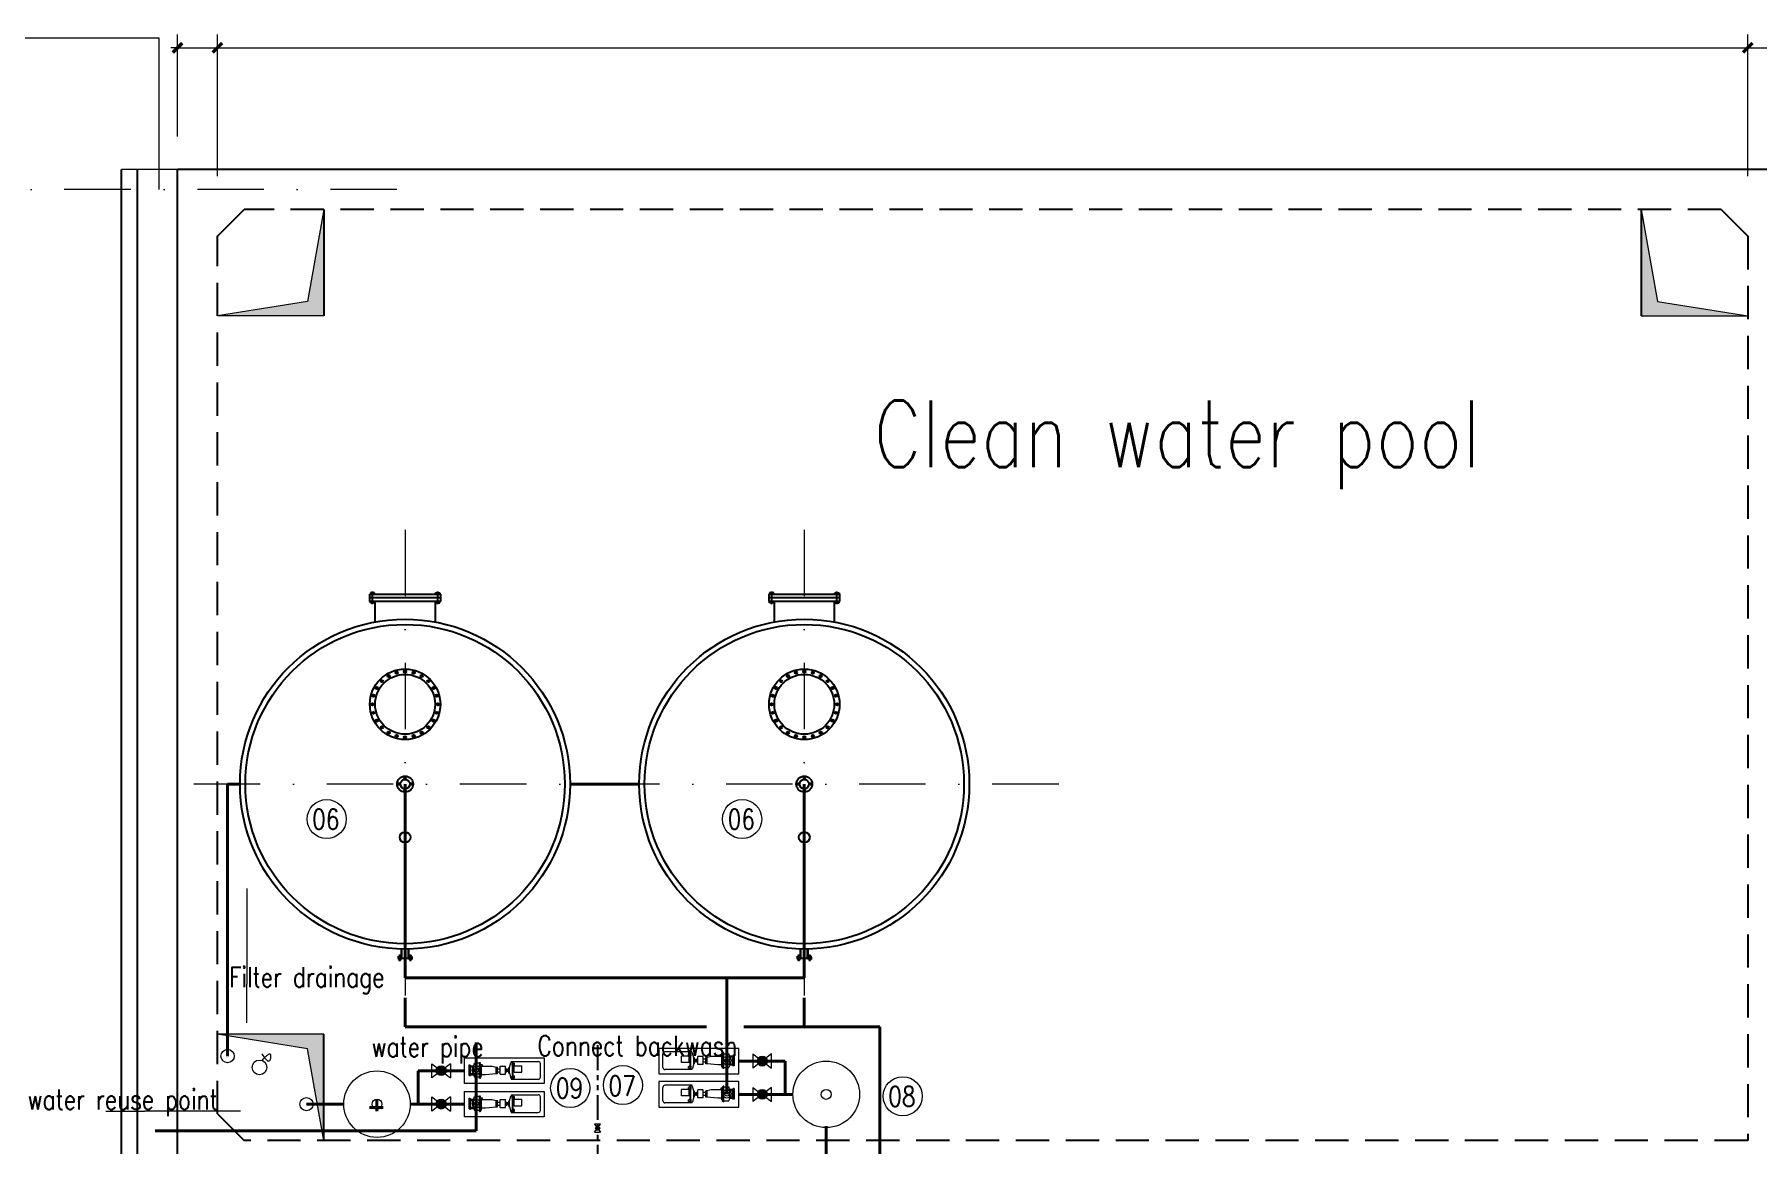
# Model space of a CAD drawing. Extents: x 838828 to 1489448, y 610351 to 848160.
# Drawn here: x 960998 to 973947, y 634648 to 642994 of the extents above; entities that cross this region are included whole.
import ezdxf
from ezdxf.enums import TextEntityAlignment as Align

# ---------------------------------------------------------------- set-up
doc = ezdxf.new("R2010")
doc.units = 0
doc.header["$LTSCALE"] = 1000
doc.header["$MEASUREMENT"] = 0
for name, pattern in [('ACAD_ISO06W100', [36, 24, -3, 0, -3, 0, -3, 0, -3]), ('DASHDOT', [1, 0.5, -0.25, 0, -0.25]), ('HIDDEN', [0.375, 0.25, -0.125]), ('PHANTOM2', [1.25, 0.625, -0.125, 0.125, -0.125, 0.125, -0.125])]:
    doc.linetypes.add(name, pattern=pattern)
doc.layers.get('0').update_dxf_attribs({"linetype": 'CONTINUOUS', "lineweight": 13})
for name, color, linetype, lineweight in [('D', 3, 'CONTINUOUS', 13), ('HATCH', 8, 'CONTINUOUS', 13), ('标注', 8, 'CONTINUOUS', 13), ('生活污水', 4, 'CONTINUOUS', 40), ('自来水', 5, 'ACAD_ISO06W100', 40), ('设备', 6, 'CONTINUOUS', 13)]:
    doc.layers.add(name, color=color, linetype=linetype, lineweight=lineweight)
for name, color, linetype in [('TQ', 7, 'CONTINUOUS'), ('水构筑物', 7, 'CONTINUOUS'), ('空气管道', 6, 'PHANTOM2')]:
    doc.layers.add(name, color=color, linetype=linetype)
doc.styles.get("Standard").update_dxf_attribs({"font": 'ROMANS.SHX', "width": 1.2, "bigfont": 'gbcbig.shx'})

# ---------------------------------------------------------------- blocks, each defined once
blk = doc.blocks.new('_ARCHTICK')
at = {"const_width": 0.5}
blk.add_lwpolyline([(-0.71, -0.71), (0.71, 0.71)], dxfattribs=at)

msp = doc.modelspace()

# ---------------------------------------------------------------- hatches: boundary and pattern name
at = {"layer": '标注'}
h = msp.add_hatch(color=256, dxfattribs=at)
h.paths.add_polyline_path([(963050, 640987), (963173, 641678), (963173, 640878), (962373, 640878)])
h.paths.add_polyline_path([(962593, 640987), (961903, 640987), (961903, 640537), (962593, 640537)], flags=9)
h = msp.add_hatch(color=256, dxfattribs=at)
h.paths.add_polyline_path([(973196, 640987), (973073, 641678), (973073, 640878), (973873, 640878)])
h.paths.add_polyline_path([(973653, 640987), (974343, 640987), (974343, 640537), (973653, 640537)], flags=9)
h = msp.add_hatch(color=256, dxfattribs=at)
h.paths.add_polyline_path([(974800, 640987), (974923, 641678), (974923, 640878), (974123, 640878)])
h.paths.add_polyline_path([(974343, 640987), (973653, 640987), (973653, 640537), (974343, 640537)], flags=9)
h = msp.add_hatch(color=256, dxfattribs=at)
h.paths.add_polyline_path([(963050, 635368), (963173, 634678), (963173, 635478), (962373, 635478)])
h.paths.add_polyline_path([(962593, 635369), (961903, 635369), (961903, 635819), (962593, 635819)], flags=9)
at = {"layer": '设备'}
h = msp.add_hatch(color=256, dxfattribs=at)
h.paths.add_polyline_path([(966487, 635306, 0.144014), (966467, 635312, 0.74823), (966446, 635244)])
h.paths.add_polyline_path([(966487, 635306), (966446, 635244, 0.144014), (966467, 635238, 0.74823)])
h = msp.add_hatch(color=256, dxfattribs=at)
h.paths.add_polyline_path([(964034, 635234, -0.144014), (964054, 635240, -0.74823), (964074, 635171)])
h.paths.add_polyline_path([(964034, 635234), (964074, 635171, -0.144014), (964054, 635165, -0.74823)])
h = msp.add_hatch(color=256, dxfattribs=at)
h.paths.add_polyline_path([(966487, 635056, 0.144014), (966467, 635062, 0.74823), (966446, 634993)])
h.paths.add_polyline_path([(966487, 635056), (966446, 634993, 0.144014), (966467, 634987, 0.74823)])
h = msp.add_hatch(color=256, dxfattribs=at)
h.paths.add_polyline_path([(964034, 634983, -0.144014), (964054, 634989, -0.74823), (964074, 634921)])
h.paths.add_polyline_path([(964034, 634983), (964074, 634921, -0.144014), (964054, 634915, -0.74823)])
h = msp.add_hatch(color=256, dxfattribs=at)
h.paths.add_polyline_path([(965217, 634780, 0.144014), (965214, 634771, 0.74823), (965243, 634763)])
h.paths.add_polyline_path([(965217, 634780), (965243, 634763, 0.144014), (965245, 634771, 0.74823)])

# ---------------------------------------------------------------- linework, layer by layer
at = {"linetype": 'ByBlock', "ltscale": 200}
for p, q in [((962594, 636574), (962594, 635854)), ((962545, 634899), (961825, 634899))]:
    msp.add_line(p, q, dxfattribs=at)
for p, q in [((962594, 635562), (962594, 635854)), ((961533, 634899), (961825, 634899))]:
    msp.add_line(p, q)
for centre in [(963194, 637095), (966316, 637095), (965024, 635073), (965420, 635095), (967523, 635011)]:
    msp.add_circle(centre, 147, dxfattribs=at)
at = {"layer": 'D', "ltscale": 200}
for p, q in [((966396, 635329), (966537, 635222)), ((966537, 635329), (966396, 635222)), ((966396, 635329), (966396, 635222)), ((966537, 635222), (966537, 635329)), ((964124, 635256), (963983, 635149)), ((963983, 635256), (964124, 635149)), ((963983, 635149), (963983, 635256)), ((964124, 635256), (964124, 635149)), ((966396, 635078), (966537, 634971)), ((966537, 635078), (966396, 634971)), ((966396, 635078), (966396, 634971)), ((966537, 634971), (966537, 635078)), ((964124, 635006), (963983, 634898)), ((963983, 635006), (964124, 634898)), ((963983, 634898), (963983, 635006)), ((964124, 635006), (964124, 634898)), ((965207, 634742), (965252, 634801)), ((965207, 634801), (965252, 634742)), ((965252, 634801), (965207, 634801)), ((965207, 634742), (965252, 634742))]:
    msp.add_line(p, q, dxfattribs=at)
at = {"layer": 'HATCH'}
msp.add_circle((963783, 637358), 1200, dxfattribs=at)
at = {"layer": 'TQ'}
for p, q in [((963518, 638786), (964048, 638786)), ((963518, 638731), (963518, 638786)), ((963522, 638796), (963522, 638786)), ((963554, 638796), (963522, 638796)), ((963522, 638786), (963554, 638786)), ((963538, 638711), (963538, 638806)), ((963554, 638786), (963554, 638796)), ((964012, 638786), (964012, 638796)), ((964012, 638796), (964044, 638796)), ((964044, 638786), (964012, 638786)), ((964028, 638711), (964028, 638806)), ((964044, 638796), (964044, 638786)), ((964048, 638786), (964048, 638731)), ((966518, 638786), (967048, 638786)), ((966518, 638731), (966518, 638786)), ((966522, 638796), (966522, 638786)), ((966554, 638796), (966522, 638796)), ((966522, 638786), (966554, 638786)), ((966538, 638711), (966538, 638806)), ((966554, 638786), (966554, 638796)), ((967012, 638786), (967012, 638796)), ((967012, 638796), (967044, 638796)), ((967044, 638786), (967012, 638786)), ((967028, 638711), (967028, 638806)), ((967044, 638796), (967044, 638786)), ((967048, 638786), (967048, 638731)), ((964048, 638759), (963518, 638759)), ((964048, 638731), (963518, 638731)), ((963522, 638721), (963522, 638731)), ((963522, 638731), (963554, 638731)), ((963554, 638721), (963522, 638721)), ((963554, 638731), (963554, 638721)), ((963558, 638577), (963558, 638731)), ((964008, 638731), (964008, 638577)), ((964044, 638731), (964012, 638731)), ((964012, 638731), (964012, 638721)), ((964012, 638721), (964044, 638721)), ((964044, 638721), (964044, 638731)), ((967048, 638759), (966518, 638759)), ((967048, 638731), (966518, 638731)), ((966522, 638721), (966522, 638731)), ((966522, 638731), (966554, 638731)), ((966554, 638721), (966522, 638721)), ((966554, 638731), (966554, 638721)), ((966558, 638577), (966558, 638731)), ((967008, 638731), (967008, 638577)), ((967044, 638731), (967012, 638731)), ((967012, 638731), (967012, 638721)), ((967012, 638721), (967044, 638721)), ((967044, 638721), (967044, 638731)), ((963602, 638140), (963617, 638124)), ((963602, 638124), (963617, 638140)), ((963651, 638166), (963670, 638177)), ((963655, 638181), (963666, 638162)), ((963709, 638193), (963730, 638199)), ((963717, 638206), (963723, 638185)), ((963773, 638204), (963794, 638204)), ((963783, 638215), (963783, 638193)), ((963837, 638199), (963858, 638193)), ((963850, 638206), (963844, 638185)), ((963897, 638177), (963916, 638166)), ((963912, 638181), (963901, 638162)), ((963965, 638140), (963950, 638124)), ((963950, 638140), (963965, 638124)), ((966602, 638140), (966617, 638124)), ((966602, 638124), (966617, 638140)), ((966651, 638166), (966670, 638177)), ((966655, 638181), (966666, 638162)), ((966709, 638193), (966730, 638199)), ((966717, 638206), (966723, 638185)), ((966773, 638204), (966794, 638204)), ((966783, 638215), (966783, 638193)), ((966837, 638199), (966858, 638193)), ((966850, 638206), (966844, 638185)), ((966897, 638177), (966916, 638166)), ((966912, 638181), (966901, 638162)), ((966965, 638140), (966950, 638124)), ((966950, 638140), (966965, 638124)), ((963535, 638024), (963556, 638019)), ((963543, 638011), (963548, 638032)), ((963561, 638086), (963579, 638076)), ((963565, 638072), (963576, 638090)), ((964006, 638086), (963987, 638076)), ((963991, 638090), (964002, 638072)), ((964032, 638024), (964011, 638019)), ((964019, 638032), (964024, 638011)), ((966535, 638024), (966556, 638019)), ((966543, 638011), (966548, 638032)), ((966561, 638086), (966579, 638076)), ((966565, 638072), (966576, 638090)), ((967006, 638086), (966987, 638076)), ((966991, 638090), (967002, 638072)), ((967032, 638024), (967011, 638019)), ((967019, 638032), (967024, 638011)), ((963526, 637958), (963548, 637958)), ((963535, 637891), (963556, 637897)), ((963537, 637947), (963537, 637969)), ((963548, 637884), (963543, 637905)), ((964032, 637891), (964011, 637897)), ((964041, 637958), (964019, 637958)), ((964024, 637905), (964019, 637884)), ((964030, 637969), (964030, 637947)), ((966526, 637958), (966548, 637958)), ((966535, 637891), (966556, 637897)), ((966537, 637947), (966537, 637969)), ((966548, 637884), (966543, 637905)), ((967032, 637891), (967011, 637897)), ((967041, 637958), (967019, 637958)), ((967024, 637905), (967019, 637884)), ((967030, 637969), (967030, 637947)), ((963561, 637829), (963579, 637840)), ((963576, 637825), (963565, 637844)), ((963602, 637776), (963617, 637791)), ((963617, 637776), (963602, 637791)), ((963670, 637739), (963651, 637750)), ((963655, 637735), (963666, 637754)), ((963916, 637750), (963897, 637739)), ((963912, 637735), (963901, 637754)), ((963965, 637776), (963950, 637791)), ((963965, 637791), (963950, 637776)), ((964006, 637829), (963987, 637840)), ((964002, 637844), (963991, 637825)), ((966561, 637829), (966579, 637840)), ((966576, 637825), (966565, 637844)), ((966602, 637776), (966617, 637791)), ((966617, 637776), (966602, 637791)), ((966670, 637739), (966651, 637750)), ((966655, 637735), (966666, 637754)), ((966916, 637750), (966897, 637739)), ((966912, 637735), (966901, 637754)), ((966965, 637776), (966950, 637791)), ((966965, 637791), (966950, 637776)), ((967006, 637829), (966987, 637840)), ((967002, 637844), (966991, 637825)), ((963730, 637717), (963709, 637723)), ((963717, 637709), (963723, 637730)), ((963794, 637711), (963773, 637711)), ((963783, 637701), (963783, 637722)), ((963858, 637723), (963837, 637717)), ((963850, 637709), (963844, 637730)), ((966730, 637717), (966709, 637723)), ((966717, 637709), (966723, 637730)), ((966794, 637711), (966773, 637711)), ((966783, 637701), (966783, 637722)), ((966858, 637723), (966837, 637717)), ((966850, 637709), (966844, 637730)), ((963725, 637358), (963747, 637358)), ((963736, 637347), (963736, 637369)), ((963773, 637405), (963794, 637405)), ((963783, 637416), (963783, 637395)), ((963842, 637358), (963820, 637358)), ((963831, 637369), (963831, 637347)), ((966725, 637358), (966747, 637358)), ((966736, 637347), (966736, 637369)), ((966773, 637405), (966794, 637405)), ((966783, 637416), (966783, 637395)), ((966842, 637358), (966820, 637358)), ((966831, 637369), (966831, 637347)), ((963794, 637310), (963773, 637310)), ((963783, 637300), (963783, 637321)), ((966794, 637310), (966773, 637310)), ((966783, 637300), (966783, 637321)), ((963730, 636058), (963730, 636046)), ((963755, 636058), (963730, 636058)), ((963733, 636058), (963733, 636064)), ((963733, 636064), (963753, 636064)), ((963753, 636058), (963733, 636058)), ((963753, 636064), (963753, 636058)), ((963755, 636058), (963755, 636118)), ((963758, 636046), (963758, 636118)), ((963808, 636046), (963808, 636118)), ((963811, 636058), (963811, 636118)), ((963836, 636058), (963811, 636058)), ((963834, 636064), (963814, 636064)), ((963814, 636064), (963814, 636058)), ((963814, 636058), (963834, 636058)), ((963834, 636058), (963834, 636064)), ((963836, 636046), (963836, 636058)), ((966730, 636058), (966730, 636046)), ((966755, 636058), (966730, 636058)), ((966733, 636058), (966733, 636064)), ((966733, 636064), (966753, 636064)), ((966753, 636058), (966733, 636058)), ((966753, 636064), (966753, 636058)), ((966755, 636058), (966755, 636118)), ((966758, 636046), (966758, 636118)), ((966808, 636046), (966808, 636118)), ((966811, 636058), (966811, 636118)), ((966836, 636058), (966811, 636058)), ((966834, 636064), (966814, 636064)), ((966814, 636064), (966814, 636058)), ((966814, 636058), (966834, 636058)), ((966834, 636058), (966834, 636064)), ((966836, 636046), (966836, 636058)), ((963836, 636046), (963730, 636046)), ((963733, 636046), (963733, 636039)), ((963753, 636046), (963733, 636046)), ((963733, 636039), (963753, 636039)), ((963753, 636039), (963753, 636046)), ((963814, 636039), (963814, 636046)), ((963814, 636046), (963834, 636046)), ((963834, 636039), (963814, 636039)), ((963834, 636046), (963834, 636039)), ((966836, 636046), (966730, 636046)), ((966733, 636046), (966733, 636039)), ((966753, 636046), (966733, 636046)), ((966733, 636039), (966753, 636039)), ((966753, 636039), (966753, 636046)), ((966814, 636039), (966814, 636046)), ((966814, 636046), (966834, 636046)), ((966834, 636039), (966814, 636039)), ((966834, 636046), (966834, 636039))]:
    msp.add_line(p, q, dxfattribs=at)
at = {"layer": 'TQ', "linetype": 'DASHDOT'}
for p, q in [((963743, 636026), (963743, 636078)), ((963824, 636026), (963824, 636078)), ((966743, 636026), (966743, 636078)), ((966824, 636026), (966824, 636078))]:
    msp.add_line(p, q, dxfattribs=at)
at = {"layer": 'TQ'}
for centre, radius in [((963783, 637358), 1240), ((963783, 637358), 1200), ((966783, 637358), 1240), ((966783, 637358), 1200), ((963783, 637958), 265), ((963783, 637958), 225), ((963609, 638132), 8.5), ((963660, 638171), 8.5), ((963720, 638196), 8.5), ((963783, 638204), 8.5), ((963847, 638196), 8.5), ((963907, 638171), 8.5), ((963958, 638132), 8.5), ((966783, 637958), 265), ((966783, 637958), 225), ((966609, 638132), 8.5), ((966660, 638171), 8.5), ((966720, 638196), 8.5), ((966783, 638204), 8.5), ((966847, 638196), 8.5), ((966907, 638171), 8.5), ((966958, 638132), 8.5), ((963545, 638022), 8.5), ((963570, 638081), 8.5), ((963997, 638081), 8.5), ((964021, 638022), 8.5), ((966545, 638022), 8.5), ((966570, 638081), 8.5), ((966997, 638081), 8.5), ((967021, 638022), 8.5), ((963537, 637958), 8.5), ((963545, 637894), 8.5), ((964021, 637894), 8.5), ((964030, 637958), 8.5), ((966537, 637958), 8.5), ((966545, 637894), 8.5), ((967021, 637894), 8.5), ((967030, 637958), 8.5), ((963570, 637835), 8.5), ((963609, 637784), 8.5), ((963660, 637745), 8.5), ((963907, 637745), 8.5), ((963958, 637784), 8.5), ((963997, 637835), 8.5), ((966570, 637835), 8.5), ((966609, 637784), 8.5), ((966660, 637745), 8.5), ((966907, 637745), 8.5), ((966958, 637784), 8.5), ((966997, 637835), 8.5), ((963720, 637720), 8.5), ((963783, 637711), 8.5), ((963847, 637720), 8.5), ((966720, 637720), 8.5), ((966783, 637711), 8.5), ((966847, 637720), 8.5), ((963783, 637358), 60), ((963736, 637358), 6), ((963783, 637358), 35), ((963783, 637405), 6), ((963831, 637358), 6), ((966783, 637358), 60), ((966736, 637358), 6), ((966783, 637358), 35), ((966783, 637405), 6), ((966831, 637358), 6), ((963783, 637310), 6), ((966783, 637310), 6), ((963783, 636958), 40.5), ((966783, 636958), 40.5)]:
    msp.add_circle(centre, radius, dxfattribs=at)
at = {"layer": '标注', "ltscale": 0.001}
for p, q in [((961935, 642967), (960636, 642967)), ((961935, 641828), (961935, 642967)), ((962073, 642228), (962073, 642994)), ((962373, 641928), (962373, 642994)), ((962373, 641928), (962373, 642994)), ((973873, 641928), (973873, 642994)), ((973873, 641928), (973873, 642994)), ((962073, 642894), (962023, 642894)), ((962073, 642894), (962373, 642894)), ((962373, 642894), (973873, 642894)), ((962373, 642894), (962423, 642894)), ((973873, 642894), (974123, 642894)), ((962073, 641978), (961653, 641978))]:
    msp.add_line(p, q, dxfattribs=at)
at = {"layer": '标注', "linetype": 'DASHDOT'}
for p, q in [((963722, 641828), (957420, 641828)), ((963783, 639270), (963783, 635446)), ((966783, 639270), (966783, 635446)), ((968695, 637358), (962109, 637358))]:
    msp.add_line(p, q, dxfattribs=at)
at = {"layer": '标注'}
for p, q in [((963173, 641678), (963050, 640987)), ((973073, 641678), (973196, 640987)), ((963050, 640987), (962373, 640878)), ((973196, 640987), (973873, 640878)), ((963173, 640878), (962373, 640878)), ((973073, 640878), (973873, 640878)), ((963050, 635368), (962373, 635478)), ((963173, 635478), (962373, 635478)), ((963173, 634678), (963050, 635368))]:
    msp.add_line(p, q, dxfattribs=at)
at = {"layer": '标注', "ltscale": 0.001}
for centre in [(962449, 635313), (963042, 634951)]:
    msp.add_circle(centre, 49.7, dxfattribs=at)
at = {"layer": '标注'}
for centre, radius in [((966202, 635279), 31.7), ((966202, 635279), 16.4), ((964319, 635207), 31.7), ((964319, 635207), 16.4), ((966202, 635029), 31.7), ((966202, 635029), 16.4), ((964319, 634956), 31.7), ((964319, 634956), 16.4)]:
    msp.add_circle(centre, radius, dxfattribs=at)
at = {"layer": '水构筑物'}
for p, q in [((961653, 630875), (961653, 641978)), ((961773, 630875), (961773, 641978)), ((962073, 630378), (962073, 641978)), ((986423, 641978), (962073, 641978)), ((962373, 641478), (962573, 641678)), ((963173, 641678), (963173, 640878)), ((973073, 641678), (973073, 640878)), ((973673, 641678), (973873, 641478)), ((963173, 634678), (963173, 635478)), ((962373, 634878), (962573, 634678))]:
    msp.add_line(p, q, dxfattribs=at)
at = {"layer": '水构筑物', "linetype": 'HIDDEN'}
for p, q in [((973673, 641678), (962573, 641678)), ((962373, 634878), (962373, 641478)), ((973873, 641478), (973873, 634678)), ((973873, 634678), (962573, 634678))]:
    msp.add_line(p, q, dxfattribs=at)
at = {"layer": '生活污水'}
for p, q in [((962449, 635313), (962449, 637358)), ((962449, 637358), (962543, 637358)), ((963783, 635901), (963783, 637358)), ((965543, 637358), (965023, 637358)), ((966783, 635901), (966783, 637358)), ((966783, 635901), (963783, 635901)), ((966202, 635027), (966202, 635901)), ((963783, 635534), (963783, 635750)), ((966783, 635534), (966783, 635750)), ((966048, 635534), (963783, 635534)), ((967351, 635534), (966328, 635534)), ((967351, 634271), (967351, 635534)), ((964318, 635414), (964318, 634750)), ((966640, 635275), (966290, 635275)), ((966640, 635025), (966640, 635275)), ((963881, 634952), (963881, 635203)), ((963881, 635203), (964230, 635203)), ((966698, 635025), (966290, 635025)), ((963042, 634951), (963322, 634951)), ((963822, 634952), (964230, 634952)), ((966948, 634273), (966948, 634787)), ((964318, 634750), (961906, 634750))]:
    msp.add_line(p, q, dxfattribs=at)
at = {"layer": '空气管道', "ltscale": 0.3}
msp.add_line((965230, 635395), (965230, 634333), dxfattribs=at)
at = {"layer": '自来水'}
for p, q in [((963516, 634927), (963619, 634927)), ((963570, 634987), (963570, 634900))]:
    msp.add_line(p, q, dxfattribs=at)
at = {"layer": '设备'}
for p, q in [((964230, 635106), (964230, 635299)), ((964230, 635299), (964829, 635299)), ((964829, 635299), (964829, 635106)), ((966290, 635371), (965691, 635371)), ((965691, 635371), (965691, 635179)), ((965720, 635228), (965720, 635329)), ((965941, 635345), (965736, 635345)), ((965860, 635264), (965860, 635312)), ((965919, 635312), (965860, 635312)), ((965914, 635318), (965914, 635329)), ((965930, 635332), (965917, 635332)), ((965930, 635316), (965917, 635316)), ((965919, 635264), (965919, 635312)), ((965925, 635212), (965925, 635345)), ((965930, 635332), (965930, 635340)), ((965930, 635236), (965930, 635316)), ((965933, 635318), (965933, 635329)), ((965953, 635300), (965943, 635336)), ((965957, 635300), (965953, 635300)), ((965953, 635257), (965953, 635300)), ((965957, 635257), (965957, 635300)), ((965962, 635289), (965957, 635289)), ((965962, 635268), (965962, 635289)), ((965973, 635285), (965962, 635285)), ((965984, 635289), (965973, 635289)), ((965973, 635268), (965973, 635289)), ((966024, 635310), (965984, 635310)), ((965984, 635249), (965984, 635310)), ((966024, 635249), (966024, 635310)), ((966042, 635289), (966024, 635289)), ((966042, 635254), (966042, 635303)), ((966053, 635303), (966042, 635303)), ((966042, 635254), (966042, 635303)), ((966082, 635310), (966053, 635303)), ((966053, 635254), (966053, 635303)), ((966163, 635310), (966082, 635310)), ((966156, 635316), (966171, 635316)), ((966163, 635322), (966157, 635322)), ((966157, 635322), (966157, 635311)), ((966163, 635319), (966157, 635319)), ((966163, 635314), (966157, 635314)), ((966163, 635311), (966157, 635311)), ((966163, 635233), (966163, 635324)), ((966168, 635324), (966163, 635324)), ((966167, 635331), (966216, 635331)), ((966168, 635233), (966168, 635324)), ((966168, 635320), (966173, 635320)), ((966178, 635337), (966173, 635337)), ((966173, 635220), (966173, 635337)), ((966178, 635220), (966178, 635337)), ((966224, 635307), (966216, 635331)), ((966246, 635313), (966221, 635313)), ((966224, 635250), (966224, 635307)), ((966230, 635307), (966224, 635307)), ((966246, 635304), (966230, 635304)), ((966246, 635239), (966246, 635318)), ((966251, 635318), (966246, 635318)), ((966250, 635239), (966250, 635319)), ((966256, 635319), (966250, 635319)), ((966251, 635239), (966251, 635318)), ((966256, 635239), (966256, 635319)), ((966290, 635179), (966290, 635371)), ((964264, 635167), (964264, 635247)), ((964264, 635247), (964270, 635247)), ((964264, 635167), (964270, 635167)), ((964269, 635166), (964269, 635246)), ((964269, 635246), (964275, 635246)), ((964269, 635166), (964275, 635166)), ((964270, 635167), (964270, 635247)), ((964275, 635166), (964275, 635246)), ((964275, 635240), (964299, 635240)), ((964275, 635231), (964291, 635231)), ((964275, 635181), (964291, 635181)), ((964275, 635171), (964298, 635171)), ((964291, 635235), (964296, 635235)), ((964291, 635177), (964296, 635177)), ((964296, 635235), (964304, 635259)), ((964296, 635177), (964296, 635235)), ((964296, 635177), (964304, 635155)), ((964353, 635259), (964304, 635259)), ((964354, 635155), (964304, 635155)), ((964342, 635264), (964347, 635264)), ((964342, 635147), (964342, 635264)), ((964342, 635147), (964347, 635147)), ((964347, 635147), (964347, 635264)), ((964352, 635247), (964347, 635247)), ((964352, 635163), (964347, 635163)), ((964347, 635160), (964352, 635160)), ((964347, 635157), (964352, 635157)), ((964347, 635152), (964352, 635152)), ((964347, 635149), (964352, 635149)), ((964365, 635243), (964349, 635243)), ((964352, 635161), (964352, 635251)), ((964352, 635251), (964358, 635251)), ((964352, 635161), (964358, 635161)), ((964352, 635149), (964352, 635160)), ((964358, 635161), (964358, 635251)), ((964358, 635249), (964363, 635249)), ((964358, 635246), (964363, 635246)), ((964358, 635241), (964363, 635241)), ((964358, 635238), (964438, 635238)), ((964358, 635238), (964363, 635238)), ((964358, 635174), (964388, 635174)), ((964363, 635249), (964363, 635238)), ((964388, 635174), (964467, 635181)), ((964438, 635238), (964467, 635230)), ((964467, 635181), (964467, 635230)), ((964467, 635230), (964478, 635230)), ((964467, 635181), (964478, 635181)), ((964478, 635181), (964478, 635230)), ((964478, 635181), (964478, 635230)), ((964478, 635216), (964497, 635216)), ((964478, 635195), (964497, 635195)), ((964497, 635238), (964537, 635238)), ((964497, 635177), (964497, 635238)), ((964497, 635177), (964537, 635177)), ((964537, 635177), (964537, 635238)), ((964537, 635216), (964547, 635216)), ((964537, 635195), (964547, 635195)), ((964547, 635195), (964547, 635216)), ((964547, 635213), (964558, 635213)), ((964547, 635199), (964558, 635199)), ((964558, 635216), (964563, 635216)), ((964558, 635195), (964558, 635216)), ((964558, 635195), (964563, 635195)), ((964563, 635227), (964568, 635227)), ((964563, 635184), (964563, 635227)), ((964563, 635184), (964568, 635184)), ((964568, 635227), (964577, 635263)), ((964568, 635184), (964568, 635227)), ((964568, 635184), (964577, 635147)), ((964579, 635272), (964784, 635272)), ((964587, 635246), (964587, 635256)), ((964587, 635150), (964587, 635161)), ((964590, 635259), (964590, 635267)), ((964590, 635259), (964603, 635259)), ((964590, 635164), (964590, 635243)), ((964590, 635243), (964603, 635243)), ((964590, 635164), (964603, 635164)), ((964590, 635148), (964603, 635148)), ((964590, 635143), (964590, 635148)), ((964595, 635139), (964595, 635272)), ((964602, 635191), (964602, 635239)), ((964602, 635239), (964660, 635239)), ((964602, 635191), (964660, 635191)), ((964606, 635246), (964606, 635256)), ((964606, 635150), (964606, 635161)), ((964660, 635191), (964660, 635239)), ((964800, 635155), (964800, 635256)), ((965691, 635179), (966290, 635179)), ((965941, 635212), (965736, 635212)), ((965919, 635264), (965860, 635264)), ((965914, 635223), (965914, 635234)), ((965930, 635236), (965917, 635236)), ((965930, 635220), (965917, 635220)), ((965930, 635216), (965930, 635220)), ((965933, 635223), (965933, 635234)), ((965953, 635257), (965943, 635220)), ((965957, 635257), (965953, 635257)), ((965962, 635268), (965957, 635268)), ((965973, 635272), (965962, 635272)), ((965984, 635268), (965973, 635268)), ((966024, 635249), (965984, 635249)), ((966042, 635268), (966024, 635268)), ((966053, 635254), (966042, 635254)), ((966133, 635247), (966053, 635254)), ((966163, 635247), (966133, 635247)), ((966168, 635233), (966163, 635233)), ((966166, 635228), (966216, 635228)), ((966168, 635236), (966173, 635236)), ((966173, 635233), (966168, 635233)), ((966168, 635222), (966168, 635233)), ((966173, 635230), (966168, 635230)), ((966173, 635225), (966168, 635225)), ((966173, 635222), (966168, 635222)), ((966178, 635220), (966173, 635220)), ((966224, 635250), (966216, 635228)), ((966246, 635244), (966222, 635244)), ((966230, 635250), (966224, 635250)), ((966246, 635253), (966230, 635253)), ((966251, 635239), (966246, 635239)), ((966256, 635239), (966250, 635239)), ((964829, 635106), (964230, 635106)), ((964230, 634856), (964230, 635048)), ((964230, 635048), (964829, 635048)), ((964579, 635139), (964784, 635139)), ((964579, 635022), (964784, 635022)), ((964590, 635008), (964590, 635016)), ((964595, 634889), (964595, 635022)), ((964829, 635048), (964829, 634856)), ((966290, 635121), (965691, 635121)), ((965691, 635121), (965691, 634928)), ((965720, 634977), (965720, 635078)), ((965941, 635094), (965736, 635094)), ((965919, 635061), (965860, 635061)), ((965860, 635013), (965860, 635061)), ((965914, 635068), (965914, 635078)), ((965930, 635081), (965917, 635081)), ((965930, 635065), (965917, 635065)), ((965919, 635013), (965919, 635061)), ((965925, 634961), (965925, 635094)), ((965930, 635081), (965930, 635089)), ((965930, 634986), (965930, 635065)), ((965933, 635068), (965933, 635078)), ((965953, 635049), (965943, 635085)), ((965953, 635007), (965953, 635049)), ((965957, 635049), (965953, 635049)), ((965957, 635007), (965957, 635049)), ((965962, 635038), (965957, 635038)), ((965962, 635017), (965957, 635017)), ((965962, 635017), (965962, 635038)), ((965973, 635035), (965962, 635035)), ((965973, 635021), (965962, 635021)), ((965973, 635017), (965973, 635038)), ((965984, 635038), (965973, 635038)), ((965984, 635017), (965973, 635017)), ((965984, 634999), (965984, 635060)), ((966024, 635060), (965984, 635060)), ((966024, 634999), (966024, 635060)), ((966042, 635038), (966024, 635038)), ((966042, 635017), (966024, 635017)), ((966042, 635003), (966042, 635052)), ((966053, 635052), (966042, 635052)), ((966042, 635003), (966042, 635052)), ((966082, 635060), (966053, 635052)), ((966053, 635003), (966053, 635052)), ((966163, 635060), (966082, 635060)), ((966156, 635065), (966171, 635065)), ((966157, 635071), (966157, 635060)), ((966163, 635071), (966157, 635071)), ((966163, 635068), (966157, 635068)), ((966163, 635063), (966157, 635063)), ((966163, 635060), (966157, 635060)), ((966168, 635073), (966163, 635073)), ((966163, 634983), (966163, 635073)), ((966167, 635081), (966216, 635081)), ((966168, 634983), (966168, 635073)), ((966168, 635069), (966173, 635069)), ((966173, 634969), (966173, 635086)), ((966178, 635086), (966173, 635086)), ((966178, 634969), (966178, 635086)), ((966224, 635057), (966216, 635081)), ((966246, 635062), (966221, 635062)), ((966230, 635057), (966224, 635057)), ((966224, 634999), (966224, 635057)), ((966246, 635053), (966230, 635053)), ((966251, 635068), (966246, 635068)), ((966246, 634988), (966246, 635068)), ((966256, 635069), (966250, 635069)), ((966250, 634989), (966250, 635069)), ((966251, 634988), (966251, 635068)), ((966256, 634989), (966256, 635069)), ((966290, 634928), (966290, 635121)), ((964264, 634996), (964270, 634996)), ((964264, 634916), (964264, 634996)), ((964264, 634916), (964270, 634916)), ((964269, 634995), (964275, 634995)), ((964269, 634915), (964269, 634995)), ((964269, 634915), (964275, 634915)), ((964270, 634916), (964270, 634996)), ((964275, 634915), (964275, 634995)), ((964275, 634990), (964299, 634990)), ((964275, 634980), (964291, 634980)), ((964275, 634930), (964291, 634930)), ((964275, 634920), (964298, 634920)), ((964291, 634984), (964296, 634984)), ((964291, 634926), (964296, 634926)), ((964296, 634984), (964304, 635008)), ((964296, 634926), (964296, 634984)), ((964296, 634926), (964304, 634904)), ((964353, 635008), (964304, 635008)), ((964354, 634904), (964304, 634904)), ((964342, 634897), (964342, 635014)), ((964342, 635014), (964347, 635014)), ((964342, 634897), (964347, 634897)), ((964347, 634897), (964347, 635014)), ((964352, 634996), (964347, 634996)), ((964352, 634912), (964347, 634912)), ((964347, 634909), (964352, 634909)), ((964347, 634907), (964352, 634907)), ((964347, 634901), (964352, 634901)), ((964347, 634899), (964352, 634899)), ((964365, 634993), (964349, 634993)), ((964352, 635000), (964358, 635000)), ((964352, 634910), (964352, 635000)), ((964352, 634910), (964358, 634910)), ((964352, 634899), (964352, 634909)), ((964358, 634910), (964358, 635000)), ((964358, 634998), (964363, 634998)), ((964358, 634995), (964363, 634995)), ((964358, 634990), (964363, 634990)), ((964358, 634987), (964438, 634987)), ((964358, 634987), (964363, 634987)), ((964358, 634923), (964388, 634923)), ((964363, 634998), (964363, 634987)), ((964388, 634923), (964467, 634931)), ((964438, 634987), (964467, 634980)), ((964467, 634980), (964478, 634980)), ((964467, 634931), (964467, 634980)), ((964467, 634931), (964478, 634931)), ((964478, 634931), (964478, 634980)), ((964478, 634931), (964478, 634980)), ((964478, 634966), (964497, 634966)), ((964478, 634944), (964497, 634944)), ((964497, 634926), (964497, 634987)), ((964497, 634987), (964537, 634987)), ((964497, 634926), (964537, 634926)), ((964537, 634926), (964537, 634987)), ((964537, 634966), (964547, 634966)), ((964537, 634944), (964547, 634944)), ((964547, 634944), (964547, 634966)), ((964547, 634962), (964558, 634962)), ((964547, 634948), (964558, 634948)), ((964558, 634944), (964558, 634966)), ((964558, 634966), (964563, 634966)), ((964558, 634944), (964563, 634944)), ((964563, 634934), (964563, 634976)), ((964563, 634976), (964568, 634976)), ((964563, 634934), (964568, 634934)), ((964568, 634976), (964577, 635012)), ((964568, 634934), (964568, 634976)), ((964568, 634934), (964577, 634896)), ((964579, 634889), (964784, 634889)), ((964587, 634995), (964587, 635006)), ((964587, 634900), (964587, 634910)), ((964590, 635008), (964603, 635008)), ((964590, 634992), (964603, 634992)), ((964590, 634913), (964590, 634992)), ((964590, 634913), (964603, 634913)), ((964590, 634892), (964590, 634897)), ((964590, 634897), (964603, 634897)), ((964602, 634988), (964660, 634988)), ((964602, 634940), (964602, 634988)), ((964602, 634940), (964660, 634940)), ((964606, 634995), (964606, 635006)), ((964606, 634900), (964606, 634910)), ((964660, 634940), (964660, 634988)), ((964800, 634905), (964800, 635006)), ((965691, 634928), (966290, 634928)), ((965941, 634961), (965736, 634961)), ((965919, 635013), (965860, 635013)), ((965914, 634972), (965914, 634983)), ((965930, 634986), (965917, 634986)), ((965930, 634970), (965917, 634970)), ((965930, 634965), (965930, 634970)), ((965933, 634972), (965933, 634983)), ((965953, 635007), (965943, 634969)), ((965957, 635007), (965953, 635007)), ((966024, 634999), (965984, 634999)), ((966053, 635003), (966042, 635003)), ((966133, 634996), (966053, 635003)), ((966163, 634996), (966133, 634996)), ((966168, 634983), (966163, 634983)), ((966166, 634977), (966216, 634977)), ((966168, 634985), (966173, 634985)), ((966168, 634971), (966168, 634982)), ((966173, 634982), (966168, 634982)), ((966173, 634979), (966168, 634979)), ((966173, 634974), (966168, 634974)), ((966173, 634971), (966168, 634971)), ((966178, 634969), (966173, 634969)), ((966224, 634999), (966216, 634977)), ((966246, 634993), (966222, 634993)), ((966230, 634999), (966224, 634999)), ((966246, 635003), (966230, 635003)), ((966251, 634988), (966246, 634988)), ((966256, 634989), (966250, 634989)), ((964829, 634856), (964230, 634856))]:
    msp.add_line(p, q, dxfattribs=at)
at = {"layer": '设备', "ltscale": 200}
for p, q in [((966256, 635319), (966256, 635239)), ((966256, 635311), (966256, 635248)), ((964264, 635247), (964264, 635167)), ((964264, 635238), (964264, 635175)), ((966256, 635069), (966256, 634989)), ((966256, 635060), (966256, 634997)), ((964264, 634996), (964264, 634916)), ((964264, 634988), (964264, 634924))]:
    msp.add_line(p, q, dxfattribs=at)
at = {"layer": '设备'}
for centre, radius in [((962689, 635228), 55.3), ((966467, 635275), 37), ((964054, 635203), 37), ((966467, 635025), 37), ((964054, 634952), 37), ((965230, 634771), 15.4)]:
    msp.add_circle(centre, radius, dxfattribs=at)
at = {"layer": '设备', "ltscale": 200}
for centre, radius in [((966948, 635025), 250), ((963572, 634952), 250), ((966948, 635025), 37.4), ((963572, 634952), 37.4)]:
    msp.add_circle(centre, radius, dxfattribs=at)
at = {"layer": '设备'}
for centre, radius, start, end in [((965736, 635329), 16, 90, 180), ((965917, 635329), 2.66, 90, 180), ((965917, 635318), 2.66, 180, 270), ((965930, 635329), 2.66, 0, 90), ((965930, 635318), 2.66, 270, 0), ((965938, 635334), 5.33, 14.5111, 90), ((964582, 635262), 5.33, 90, 165.4889), ((964582, 635148), 5.33, 194.5111, 270), ((964590, 635256), 2.66, 90, 180), ((964590, 635246), 2.66, 180, 270), ((964590, 635161), 2.66, 90, 180), ((964590, 635150), 2.66, 180, 270), ((964603, 635256), 2.66, 0, 90), ((964603, 635246), 2.66, 270, 0), ((964603, 635161), 2.66, 0, 90), ((964603, 635150), 2.66, 270, 0), ((964784, 635256), 16, 0, 90), ((964784, 635155), 16, 270, 0), ((965736, 635228), 16, 180, 270), ((965917, 635234), 2.66, 90, 180), ((965917, 635223), 2.66, 180, 270), ((965930, 635234), 2.66, 0, 90), ((965930, 635223), 2.66, 270, 0), ((965938, 635221), 5.33, 270, 345.4889), ((964582, 635011), 5.33, 90, 165.4889), ((964784, 635006), 16, 0, 90), ((965736, 635078), 16, 90, 180), ((965917, 635078), 2.66, 90, 180), ((965917, 635068), 2.66, 180, 270), ((965930, 635078), 2.66, 0, 90), ((965930, 635068), 2.66, 270, 0), ((965938, 635084), 5.33, 14.5111, 90), ((964582, 634898), 5.33, 194.5111, 270), ((964590, 635006), 2.66, 90, 180), ((964590, 634995), 2.66, 180, 270), ((964590, 634910), 2.66, 90, 180), ((964590, 634900), 2.66, 180, 270), ((964603, 635006), 2.66, 0, 90), ((964603, 634995), 2.66, 270, 0), ((964603, 634910), 2.66, 0, 90), ((964603, 634900), 2.66, 270, 0), ((964784, 634905), 16, 270, 0), ((965736, 634977), 16, 180, 270), ((965917, 634983), 2.66, 90, 180), ((965917, 634972), 2.66, 180, 270), ((965930, 634983), 2.66, 0, 90), ((965930, 634972), 2.66, 270, 0), ((965938, 634970), 5.33, 270, 345.4889)]:
    msp.add_arc(centre, radius, start, end, dxfattribs=at)
msp.add_spline([(962708, 635280), (962771, 635325), (962763, 635278), (962710, 635330)], degree=3, dxfattribs=at)

# ---------------------------------------------------------------- block references
at = {"layer": '标注', "ltscale": 0.001, "xscale": 50, "yscale": 50, "zscale": 50}
for p in [(962073, 642894), (973873, 642894)]:
    msp.add_blockref('_ARCHTICK', p, dxfattribs=at)
at = {"layer": '标注', "ltscale": 0.001, "xscale": 50, "yscale": 50, "zscale": 50, "rotation": 180}
for p in [(962373, 642894), (962373, 642894), (973873, 642894)]:
    msp.add_blockref('_ARCHTICK', p, dxfattribs=at)

# ---------------------------------------------------------------- texts
at = {"linetype": 'ByBlock', "ltscale": 200, "width": 0.8}
msp.add_text('Clean water pool', height=500, dxfattribs=at).set_placement((967305, 639742))
for s, p in [('06', (963084, 637094)), ('06', (966207, 637094)), ('Filter drainage', (962461, 635907)), ('water pipe', (963530, 635382)), ('Connect backwash', (964778, 635391)), ('09', (964915, 635072)), ('07', (965311, 635089)), ('To water reuse point', (960683, 634986)), ('08', (967414, 635010))]:
    msp.add_text(s, height=150, dxfattribs=at).set_placement(p, align=Align.MIDDLE_LEFT)

doc.saveas('drawing.dxf')
